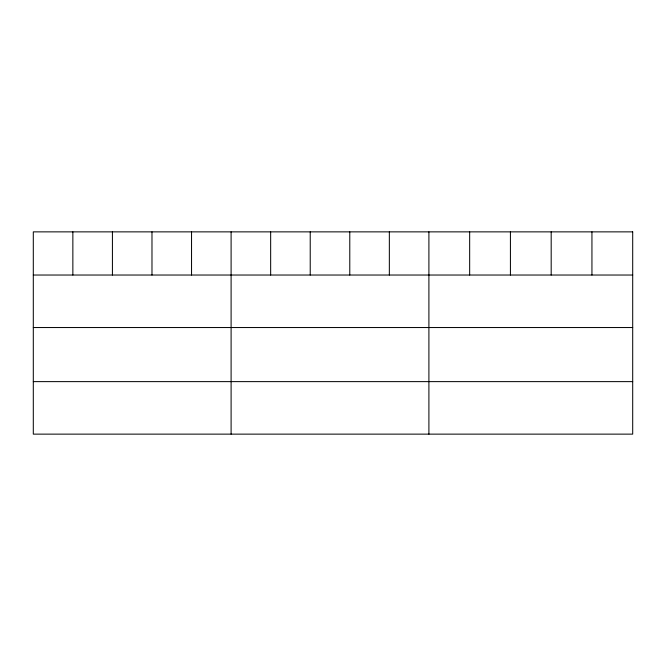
<?xml version="1.0" encoding="UTF-8"?>
<svg xmlns="http://www.w3.org/2000/svg" width="666" height="666" viewBox="0 0 666 666"><rect width="100%" height="100%" fill="white"/><g stroke="black" fill="none" stroke-linecap="round" stroke-linejoin="round"><path stroke-width="1" d="M33.3 275.033L632.7 275.033M33.3 327.539L632.7 327.539M33.3 381.626L632.7 381.626M591.941 231.868L591.941 275.033M551.182 231.868L551.182 275.033M510.422 231.868L510.422 275.033M469.663 231.868L469.663 275.033M428.904 231.868L428.904 434.132M389.344 231.868L389.344 275.033M349.783 231.868L349.783 275.033M310.223 231.868L310.223 275.033M270.662 231.868L270.662 275.033M231.102 231.868L231.102 434.132M191.542 231.868L191.542 275.033M151.981 231.868L151.981 275.033M112.421 231.868L112.421 275.033M72.86 231.868L72.86 275.033M632.7 231.868L33.3 231.868L33.3 434.132L632.7 434.132L632.7 231.868"/></g></svg>
